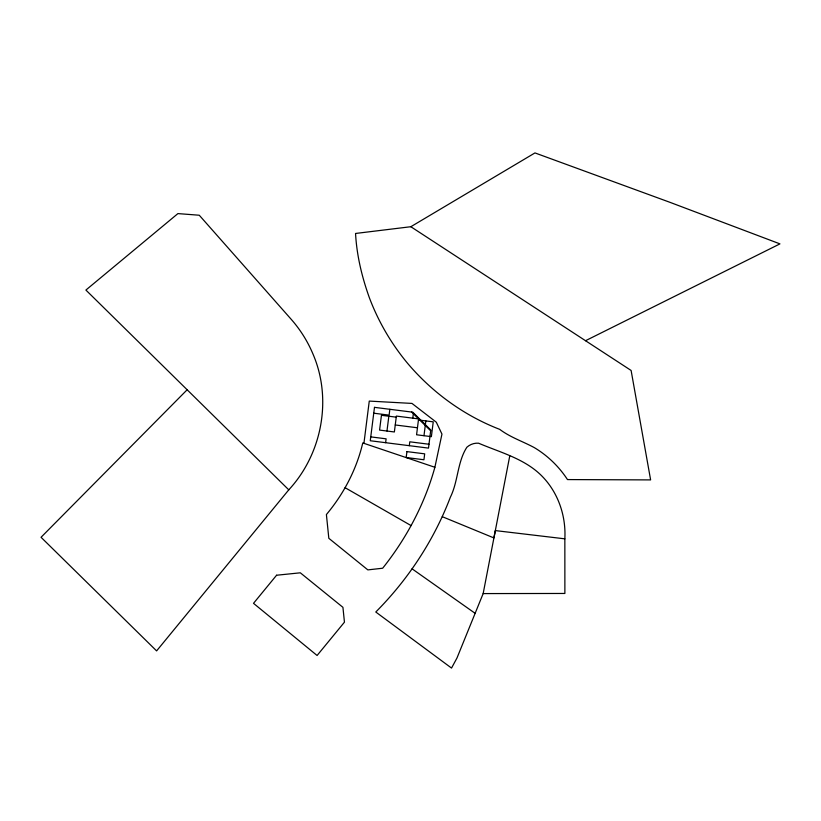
<?xml version="1.0" encoding="UTF-8"?>
<svg xmlns="http://www.w3.org/2000/svg" width="821" height="821" viewBox="0 0 821 821"><rect width="100%" height="100%" fill="white"/><g stroke="black" fill="none" stroke-linecap="round" stroke-linejoin="round"><path stroke-width="1.23" d="M363.929 443.33L369.265 401.089L411.968 403.419L436.32 422.23L441.955 434.104L434.884 467.282C424.714 504.043 406.395 538.453 382.668 568.224L367.839 569.887L328.821 538.299L326.399 514.541C343.742 493.842 356.612 469.294 362.769 442.94L434.884 467.282M385.624 442.693L386.116 438.825L370.753 436.875M386.968 431.025L388.846 416.226M389.852 409.299L389.113 415.139L373.75 413.199M409.31 445.68L409.792 441.811L428.973 444.243M412.789 418.135L413.343 413.733M423.975 435.705L425.842 420.906M509.769 455.891L483.159 593.583L456.989 657.97L451.529 668.078L375.782 612.014C408.15 579.472 433.991 540.197 450.37 497.208C458.2 481.424 457.338 461.925 466.892 447.209C470.115 444.377 474.302 442.847 478.592 443.207C500.523 452.545 525.481 458.898 542.589 476.744C558.403 493.164 566.09 516.214 564.848 538.833L564.879 593.46L483.159 593.583M288.776 489.839C322.017 454.003 332.433 399.037 312.945 353.964A126.208 126.208 0 0 0 291.137 319.236L199.267 215.235L177.911 213.593L85.897 290.059L288.776 489.839L156.606 650.899L41.05 537.283L187.157 389.77M410.839 226.719L631.113 370.466L650.622 479.905L567.475 479.577C558.988 466.574 547.607 455.552 534.266 447.589C522.761 441.39 510.272 437.316 499.712 429.362C464.111 415.621 432.369 392.571 407.729 363.487A228.915 228.915 0 0 1 369.419 297.879C361.989 277.149 356.725 255.495 355.555 233.462L410.839 226.719L534.964 152.922L669.926 202.315L779.95 243.878L585.517 340.715M564.848 538.833L495.33 530.592L493.924 537.94L442.314 516.696M396.245 417.16L381.447 415.293L379.569 430.091L394.367 431.969L396.379 416.083L418.577 418.895L416.575 434.771L431.374 436.649L433.242 421.84L418.443 419.972M395.26 424.97L417.458 427.772M345.077 487.695L411.075 525.584M412.06 568.82L475.133 613.328M411.649 412.05L430.676 430.83M374.489 407.349L370.261 440.744L428.49 448.112L430.779 429.988L412.747 412.193L374.489 407.349M406.929 451.601L406.179 457.513L423.934 459.76L424.683 453.839L406.929 451.601M276.574 575.234L253.515 603.332L317.091 655.486L344.451 622.164L342.932 607.335L300.322 572.812L276.574 575.234"/></g></svg>
